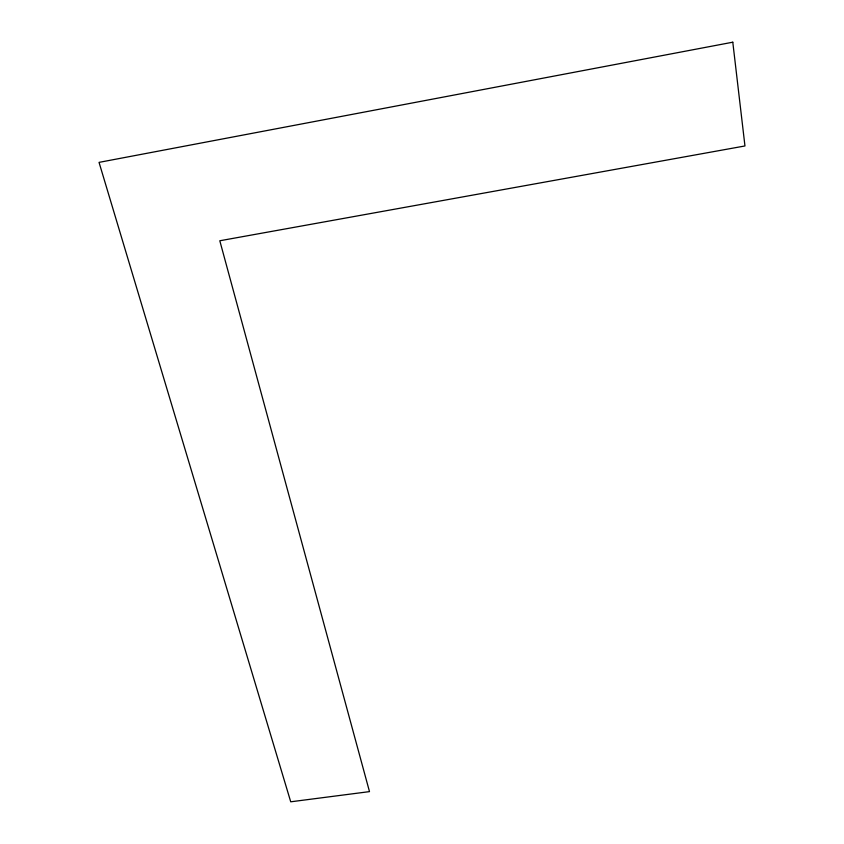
<?xml version="1.0" encoding="UTF-8"?>
<svg xmlns="http://www.w3.org/2000/svg" width="844" height="844" viewBox="0 0 844 844"><rect width="100%" height="100%" fill="white"/><g stroke="black" fill="none" stroke-linecap="round" stroke-linejoin="round"><path stroke-width="1.27" d="M732.792 42.2L99.043 162.375L290.726 801.8L369.493 791.619L219.809 240.762L744.957 145.959L732.792 42.2"/></g></svg>
